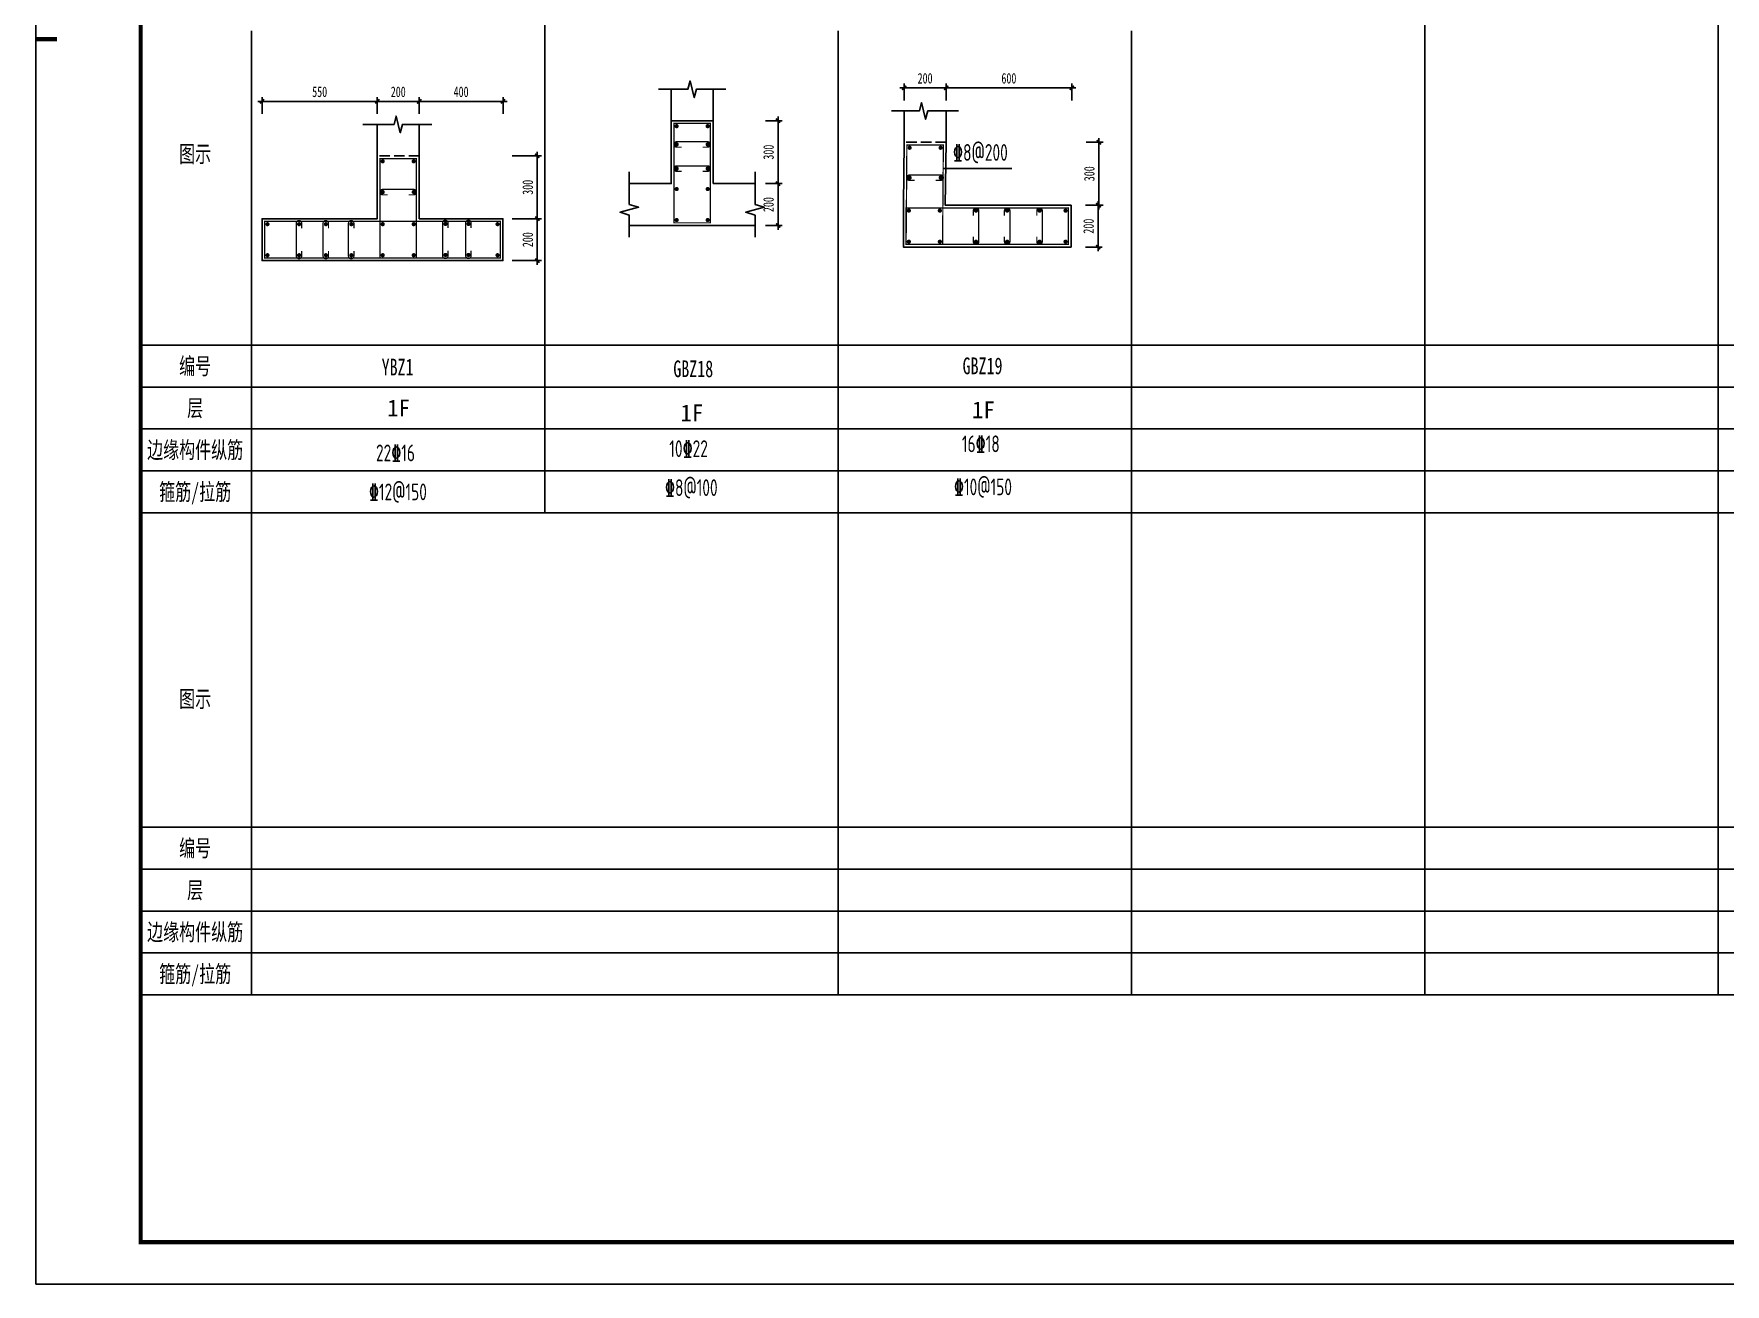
# Model space of a CAD drawing. Extents: x 1414483 to 1813521, y -2652507 to -2589797.
# Drawn here: x 1591680 to 1632044, y -2652457 to -2622632 of the extents above; entities that cross this region are included whole.
import ezdxf
from ezdxf.enums import TextEntityAlignment as Align

# ---------------------------------------------------------------- set-up
doc = ezdxf.new("R2010")
doc.units = 0
doc.header["$LTSCALE"] = 1000
doc.header["$MEASUREMENT"] = 0
doc.linetypes.add('DASH', pattern=[0.35, 0.25, -0.1])
doc.layers.get('0').update_dxf_attribs({"linetype": 'CONTINUOUS'})
doc.layers.get('Defpoints').update_dxf_attribs({"linetype": 'CONTINUOUS'})
for name, color, linetype in [('A-ANNO-TTLB', 7, 'CONTINUOUS'), ('A-WALL-CONC', 9, 'CONTINUOUS'), ('COLU_DE', 7, 'CONTINUOUS'), ('COLU_DE_DIM', 3, 'CONTINUOUS'), ('COLU_DE_REIN', 1, 'CONTINUOUS'), ('S-ANNO-TABS', 4, 'CONTINUOUS'), ('S-ANNO-TABT', 7, 'CONTINUOUS'), ('S-ANNO-THIN', 3, 'CONTINUOUS'), ('S-DETL', 4, 'CONTINUOUS'), ('S-DETL-REIN-TEXT', 1, 'CONTINUOUS')]:
    doc.layers.add(name, color=color, linetype=linetype)
doc.layers.add('S-DETL-TEXT', color=7, linetype='CONTINUOUS', lineweight=0)
doc.styles.add('-楷体_GB2312-1.0', font='')
doc.styles.add('TSSD_Rein', font='Tssdeng.shx', dxfattribs={"width": 0.7, "bigfont": 'hztxt.shx'})
doc.styles.add('楷体', font='simkai.ttf', dxfattribs={"width": 0.7})
doc.styles.get('-楷体_GB2312-1.0').set_extended_font_data('KaiTi_GB2312')
doc.dimstyles.new('TSSD_20_100', dxfattribs={"dimtxt": 250, "dimasz": 100, "dimexe": 100, "dimexo": 250, "dimgap": 100, "dimtad": 1, "dimdec": 0, "dimlfac": 0.2, "dimzin": 0, "dimdsep": 46, "dimtxsty": '楷体', "dimblk": 'ARCHTICK', "dimcen": 0, "dimdle": 100, "dimclrt": 7, "dimadec": 0, "dimazin": 0, "dimtfac": 1, "dimtdec": 0, "dimtix": 1, "dimtmove": 2, "dimatfit": 3, "dimfxl": 1, "dimtolj": 1, "dimtzin": 0, "dimarcsym": 0})

# ---------------------------------------------------------------- blocks, each defined once
blk = doc.blocks.new('_TSZ_LLH_BLK18151520')
at = {"layer": 'A-ANNO-TTLB'}
blk.add_lwpolyline([(0, 0), (0, 59400), (84100, 59400), (84100, 0)], close=True, dxfattribs=at)
at = {"layer": 'A-ANNO-TTLB', "const_width": 100}
blk.add_lwpolyline([(2500, 1000), (83100, 1000), (83100, 58400), (2500, 58400)], close=True, dxfattribs=at)
blk.add_lwpolyline([(0, 29700), (500, 29700)], dxfattribs=at)
blk = doc.blocks.new('_ArchTick')
at = {"color": 0, "linetype": 'ByBlock', "const_width": 0.4}
blk.add_lwpolyline([(-0.5, -0.5), (0.5, 0.5)], dxfattribs=at)
blk = doc.blocks.new('*D77')
at = {"layer": 'COLU_DE_DIM', "color": 0, "lineweight": -2, "transparency": 16777216}
for p, q in [((1600977, -2624243), (1599777, -2624243)), ((1599877, -2624543), (1599877, -2624143)), ((1600877, -2624543), (1600877, -2624143))]:
    blk.add_line(p, q, dxfattribs=at)
at = {"layer": 'Defpoints', "color": 0, "transparency": 16777216}
for p in [(1599877, -2624243), (1599877, -2624793), (1600877, -2624793)]:
    blk.add_point(p, dxfattribs=at)
at = {"layer": 'COLU_DE_DIM', "color": 0, "lineweight": -2, "transparency": 16777216, "xscale": 100, "yscale": 100, "zscale": 100, "rotation": 180}
blk.add_blockref('_ArchTick', (1599877, -2624243), dxfattribs=at)
at = {"layer": 'COLU_DE_DIM', "color": 0, "lineweight": -2, "transparency": 16777216, "xscale": 100, "yscale": 100, "zscale": 100}
blk.add_blockref('_ArchTick', (1600877, -2624243), dxfattribs=at)
at = {"layer": 'COLU_DE_DIM', "color": 7, "transparency": 16777216, "insert": (1600377, -2624016), "char_height": 250, "attachment_point": 5, "style": '楷体'}
blk.add_mtext('\\A1;200', dxfattribs=at)
blk = doc.blocks.new('*D78')
at = {"layer": 'COLU_DE_DIM', "color": 0, "lineweight": -2, "transparency": 16777216}
for p, q in [((1599977, -2624243), (1597027, -2624243)), ((1597127, -2624543), (1597127, -2624143)), ((1599877, -2624543), (1599877, -2624143))]:
    blk.add_line(p, q, dxfattribs=at)
at = {"layer": 'Defpoints', "color": 0, "transparency": 16777216}
for p in [(1597127, -2624243), (1597127, -2624793), (1599877, -2624793)]:
    blk.add_point(p, dxfattribs=at)
at = {"layer": 'COLU_DE_DIM', "color": 0, "lineweight": -2, "transparency": 16777216, "xscale": 100, "yscale": 100, "zscale": 100, "rotation": 180}
blk.add_blockref('_ArchTick', (1597127, -2624243), dxfattribs=at)
at = {"layer": 'COLU_DE_DIM', "color": 0, "lineweight": -2, "transparency": 16777216, "xscale": 100, "yscale": 100, "zscale": 100}
blk.add_blockref('_ArchTick', (1599877, -2624243), dxfattribs=at)
at = {"layer": 'COLU_DE_DIM', "color": 7, "transparency": 16777216, "insert": (1598502, -2624016), "char_height": 250, "attachment_point": 5, "style": '楷体'}
blk.add_mtext('\\A1;550', dxfattribs=at)
blk = doc.blocks.new('*D79')
at = {"layer": 'COLU_DE_DIM', "color": 0, "lineweight": -2, "transparency": 16777216}
for p, q in [((1603098, -2625543), (1603795, -2625543)), ((1603695, -2627143), (1603695, -2625443)), ((1603098, -2627043), (1603795, -2627043))]:
    blk.add_line(p, q, dxfattribs=at)
at = {"layer": 'Defpoints', "color": 0, "transparency": 16777216}
for p in [(1602848, -2625543), (1603695, -2625543), (1602848, -2627043)]:
    blk.add_point(p, dxfattribs=at)
at = {"layer": 'COLU_DE_DIM', "color": 0, "lineweight": -2, "transparency": 16777216, "xscale": 100, "yscale": 100, "zscale": 100}
for p, rotation in [((1603695, -2625543), 90), ((1603695, -2627043), 270)]:
    blk.add_blockref('_ArchTick', p, dxfattribs=dict(at, rotation=rotation))
at = {"layer": 'COLU_DE_DIM', "color": 7, "transparency": 16777216, "insert": (1603469, -2626293), "char_height": 250, "attachment_point": 5, "rotation": 90, "style": '楷体'}
blk.add_mtext('\\A1;300', dxfattribs=at)
blk = doc.blocks.new('*D80')
at = {"layer": 'COLU_DE_DIM', "color": 0, "lineweight": -2, "transparency": 16777216}
for p, q in [((1603098, -2627043), (1603795, -2627043)), ((1603695, -2628143), (1603695, -2626943)), ((1603098, -2628043), (1603795, -2628043))]:
    blk.add_line(p, q, dxfattribs=at)
at = {"layer": 'Defpoints', "color": 0, "transparency": 16777216}
for p in [(1602848, -2627043), (1603695, -2627043), (1602848, -2628043)]:
    blk.add_point(p, dxfattribs=at)
at = {"layer": 'COLU_DE_DIM', "color": 0, "lineweight": -2, "transparency": 16777216, "xscale": 100, "yscale": 100, "zscale": 100}
for p, rotation in [((1603695, -2627043), 90), ((1603695, -2628043), 270)]:
    blk.add_blockref('_ArchTick', p, dxfattribs=dict(at, rotation=rotation))
at = {"layer": 'COLU_DE_DIM', "color": 7, "transparency": 16777216, "insert": (1603469, -2627543), "char_height": 250, "attachment_point": 5, "rotation": 90, "style": '楷体'}
blk.add_mtext('\\A1;200', dxfattribs=at)
blk = doc.blocks.new('*D81')
at = {"layer": 'COLU_DE_DIM', "color": 0, "lineweight": -2, "transparency": 16777216}
for p, q in [((1600777, -2624243), (1602977, -2624243)), ((1600877, -2624543), (1600877, -2624143)), ((1602877, -2624543), (1602877, -2624143))]:
    blk.add_line(p, q, dxfattribs=at)
at = {"layer": 'Defpoints', "color": 0, "transparency": 16777216}
for p in [(1602877, -2624243), (1600877, -2624793), (1602877, -2624793)]:
    blk.add_point(p, dxfattribs=at)
at = {"layer": 'COLU_DE_DIM', "color": 0, "lineweight": -2, "transparency": 16777216, "xscale": 100, "yscale": 100, "zscale": 100, "rotation": 180}
blk.add_blockref('_ArchTick', (1600877, -2624243), dxfattribs=at)
at = {"layer": 'COLU_DE_DIM', "color": 0, "lineweight": -2, "transparency": 16777216, "xscale": 100, "yscale": 100, "zscale": 100}
blk.add_blockref('_ArchTick', (1602877, -2624243), dxfattribs=at)
at = {"layer": 'COLU_DE_DIM', "color": 7, "transparency": 16777216, "insert": (1601877, -2624016), "char_height": 250, "attachment_point": 5, "style": '楷体'}
blk.add_mtext('\\A1;400', dxfattribs=at)
blk = doc.blocks.new('*D108')
at = {"layer": 'COLU_DE_DIM', "color": 0, "lineweight": -2, "transparency": 16777216}
for p, q in [((1609141, -2624705), (1609541, -2624705)), ((1609441, -2626305), (1609441, -2624605)), ((1609141, -2626205), (1609541, -2626205))]:
    blk.add_line(p, q, dxfattribs=at)
at = {"layer": 'Defpoints', "color": 0, "transparency": 16777216}
for p in [(1608891, -2624705), (1609441, -2624705), (1608891, -2626205)]:
    blk.add_point(p, dxfattribs=at)
at = {"layer": 'COLU_DE_DIM', "color": 0, "lineweight": -2, "transparency": 16777216, "xscale": 100, "yscale": 100, "zscale": 100}
for p, rotation in [((1609441, -2624705), 90), ((1609441, -2626205), 270)]:
    blk.add_blockref('_ArchTick', p, dxfattribs=dict(at, rotation=rotation))
at = {"layer": 'COLU_DE_DIM', "color": 7, "transparency": 16777216, "insert": (1609215, -2625455), "char_height": 250, "attachment_point": 5, "rotation": 90, "style": '楷体'}
blk.add_mtext('\\A1;300', dxfattribs=at)
blk = doc.blocks.new('*D109')
at = {"layer": 'COLU_DE_DIM', "color": 0, "lineweight": -2, "transparency": 16777216}
for p, q in [((1609141, -2626205), (1609541, -2626205)), ((1609441, -2627305), (1609441, -2626105)), ((1609141, -2627205), (1609541, -2627205))]:
    blk.add_line(p, q, dxfattribs=at)
at = {"layer": 'Defpoints', "color": 0, "transparency": 16777216}
for p in [(1608891, -2626205), (1609441, -2626205), (1608891, -2627205)]:
    blk.add_point(p, dxfattribs=at)
at = {"layer": 'COLU_DE_DIM', "color": 0, "lineweight": -2, "transparency": 16777216, "xscale": 100, "yscale": 100, "zscale": 100}
for p, rotation in [((1609441, -2626205), 90), ((1609441, -2627205), 270)]:
    blk.add_blockref('_ArchTick', p, dxfattribs=dict(at, rotation=rotation))
at = {"layer": 'COLU_DE_DIM', "color": 7, "transparency": 16777216, "insert": (1609215, -2626705), "char_height": 250, "attachment_point": 5, "rotation": 90, "style": '楷体'}
blk.add_mtext('\\A1;200', dxfattribs=at)
blk = doc.blocks.new('*D104')
at = {"layer": 'COLU_DE_DIM', "color": 0, "lineweight": -2, "transparency": 16777216}
for p, q in [((1613550, -2623920), (1612350, -2623920)), ((1612450, -2624220), (1612450, -2623820)), ((1613450, -2624220), (1613450, -2623820))]:
    blk.add_line(p, q, dxfattribs=at)
at = {"layer": 'Defpoints', "color": 0, "transparency": 16777216}
for p in [(1612450, -2623920), (1612450, -2624470), (1613450, -2624470)]:
    blk.add_point(p, dxfattribs=at)
at = {"layer": 'COLU_DE_DIM', "color": 0, "lineweight": -2, "transparency": 16777216, "xscale": 100, "yscale": 100, "zscale": 100, "rotation": 180}
blk.add_blockref('_ArchTick', (1612450, -2623920), dxfattribs=at)
at = {"layer": 'COLU_DE_DIM', "color": 0, "lineweight": -2, "transparency": 16777216, "xscale": 100, "yscale": 100, "zscale": 100}
blk.add_blockref('_ArchTick', (1613450, -2623920), dxfattribs=at)
at = {"layer": 'COLU_DE_DIM', "color": 7, "transparency": 16777216, "insert": (1612950, -2623694), "char_height": 250, "attachment_point": 5, "style": '楷体'}
blk.add_mtext('\\A1;200', dxfattribs=at)
blk = doc.blocks.new('*D105')
at = {"layer": 'COLU_DE_DIM', "color": 0, "lineweight": -2, "transparency": 16777216}
for p, q in [((1613350, -2623920), (1616550, -2623920)), ((1613450, -2624220), (1613450, -2623820)), ((1616450, -2624220), (1616450, -2623820))]:
    blk.add_line(p, q, dxfattribs=at)
at = {"layer": 'Defpoints', "color": 0, "transparency": 16777216}
for p in [(1616450, -2623920), (1613450, -2624470), (1616450, -2624470)]:
    blk.add_point(p, dxfattribs=at)
at = {"layer": 'COLU_DE_DIM', "color": 0, "lineweight": -2, "transparency": 16777216, "xscale": 100, "yscale": 100, "zscale": 100, "rotation": 180}
blk.add_blockref('_ArchTick', (1613450, -2623920), dxfattribs=at)
at = {"layer": 'COLU_DE_DIM', "color": 0, "lineweight": -2, "transparency": 16777216, "xscale": 100, "yscale": 100, "zscale": 100}
blk.add_blockref('_ArchTick', (1616450, -2623920), dxfattribs=at)
at = {"layer": 'COLU_DE_DIM', "color": 7, "transparency": 16777216, "insert": (1614950, -2623694), "char_height": 250, "attachment_point": 5, "style": '楷体'}
blk.add_mtext('\\A1;600', dxfattribs=at)
blk = doc.blocks.new('*D106')
at = {"layer": 'COLU_DE_DIM', "color": 0, "lineweight": -2, "transparency": 16777216}
for p, q in [((1616797, -2625220), (1617197, -2625220)), ((1617097, -2626820), (1617097, -2625120)), ((1616779, -2626720), (1617197, -2626720))]:
    blk.add_line(p, q, dxfattribs=at)
at = {"layer": 'Defpoints', "color": 0, "transparency": 16777216}
for p in [(1616547, -2625220), (1617097, -2625220), (1616529, -2626720)]:
    blk.add_point(p, dxfattribs=at)
at = {"layer": 'COLU_DE_DIM', "color": 0, "lineweight": -2, "transparency": 16777216, "xscale": 100, "yscale": 100, "zscale": 100}
for p, rotation in [((1617097, -2625220), 90), ((1617097, -2626720), 270)]:
    blk.add_blockref('_ArchTick', p, dxfattribs=dict(at, rotation=rotation))
at = {"layer": 'COLU_DE_DIM', "color": 7, "transparency": 16777216, "insert": (1616870, -2625970), "char_height": 250, "attachment_point": 5, "rotation": 90, "style": '楷体'}
blk.add_mtext('\\A1;300', dxfattribs=at)
blk = doc.blocks.new('*D107')
at = {"layer": 'COLU_DE_DIM', "color": 0, "lineweight": -2, "transparency": 16777216}
for p, q in [((1616779, -2626720), (1617179, -2626720)), ((1617079, -2627820), (1617079, -2626620)), ((1616779, -2627720), (1617179, -2627720))]:
    blk.add_line(p, q, dxfattribs=at)
at = {"layer": 'Defpoints', "color": 0, "transparency": 16777216}
for p in [(1616529, -2626720), (1617079, -2626720), (1616529, -2627720)]:
    blk.add_point(p, dxfattribs=at)
at = {"layer": 'COLU_DE_DIM', "color": 0, "lineweight": -2, "transparency": 16777216, "xscale": 100, "yscale": 100, "zscale": 100}
for p, rotation in [((1617079, -2626720), 90), ((1617079, -2627720), 270)]:
    blk.add_blockref('_ArchTick', p, dxfattribs=dict(at, rotation=rotation))
at = {"layer": 'COLU_DE_DIM', "color": 7, "transparency": 16777216, "insert": (1616852, -2627220), "char_height": 250, "attachment_point": 5, "rotation": 90, "style": '楷体'}
blk.add_mtext('\\A1;200', dxfattribs=at)
blk = doc.blocks.new('an-3-1')
at = {"layer": 'COLU_DE'}
for p, q in [((1606891.2, -2624704.7), (1606891.2, -2623954.7)), ((1607891.2, -2624704.7), (1607891.2, -2623954.7)), ((1599876.6, -2625542.8), (1599876.6, -2624792.8)), ((1600876.6, -2625542.8), (1600876.6, -2624792.8)), ((1607891.2, -2624704.7), (1606891.2, -2624704.7)), ((1612450.4, -2625220.3), (1612450.4, -2624470.3)), ((1613450.4, -2625220.3), (1613450.4, -2624470.3)), ((1606891.2, -2626204.7), (1605891.2, -2626204.7)), ((1608891.2, -2626204.7), (1607891.2, -2626204.7)), ((1616432.2, -2627720), (1616432.2, -2626720)), ((1605891.2, -2627204.7), (1606891.2, -2627204.7)), ((1607891.2, -2627204.7), (1608891.2, -2627204.7))]:
    blk.add_line(p, q, dxfattribs=at)
for points in [[(1606891.2, -2624704.7), (1606891.2, -2626204.7), (1606891.2, -2626204.7)], [(1607891.2, -2626204.7), (1607891.2, -2624704.7)], [(1612450.4, -2625220.3), (1612432.2, -2626720), (1612432.2, -2626720)], [(1613432.2, -2626720), (1613450.4, -2625220.3)], [(1599876.6, -2625542.8), (1599876.6, -2627042.8), (1599876.6, -2627042.8)], [(1600876.6, -2627042.8), (1600876.6, -2625542.8)], [(1612432.2, -2626720), (1612432.2, -2626720), (1612432.2, -2626720), (1612432.2, -2627720), (1612432.2, -2627720)], [(1616432.2, -2626720), (1613432.2, -2626720), (1613432.2, -2626720)], [(1599876.6, -2627042.8), (1597126.6, -2627042.8), (1597126.6, -2628042.8), (1599876.6, -2628042.8), (1599876.6, -2628042.8)], [(1600876.6, -2628042.8), (1602876.6, -2628042.8), (1602876.6, -2627042.8), (1600876.6, -2627042.8), (1600876.6, -2627042.8)], [(1606891.2, -2627204.7), (1607891.2, -2627204.7), (1607891.2, -2627204.7), (1607891.2, -2627204.7), (1607891.2, -2627204.7)], [(1599876.6, -2628042.8), (1600876.6, -2628042.8), (1600876.6, -2628042.8), (1600876.6, -2628042.8), (1600876.6, -2628042.8)], [(1612432.2, -2627720), (1613432.2, -2627720), (1613432.2, -2627720), (1613432.2, -2627720), (1613432.2, -2627720)], [(1613432.2, -2627720), (1616432.2, -2627720)]]:
    blk.add_lwpolyline(points, dxfattribs=at)
at = {"layer": 'COLU_DE', "color": 0}
blk.add_lwpolyline([(1613376.3, -2625846.3), (1615022, -2625846.3)], dxfattribs=at)
at = {"layer": 'COLU_DE_REIN', "const_width": 30}
for points in [[(1607826.2, -2626390.2), (1607826.2, -2624861.6), (1607826.2, -2624769.7), (1606956.2, -2624769.7), (1606956.2, -2627139.7), (1607826.2, -2627139.7), (1607826.2, -2624769.7), (1607734.3, -2624769.7), (1607576.2, -2624769.7)], [(1600811.6, -2625944.5), (1600811.6, -2625699.7), (1600811.6, -2625607.8), (1599941.6, -2625607.8), (1599941.6, -2627977.8), (1600811.6, -2627977.8), (1600811.6, -2625607.8), (1600719.7, -2625607.8), (1600506.7, -2625607.8)], [(1613385.4, -2625571.5), (1613385.4, -2625377.2), (1613385.4, -2625285.3), (1612515.4, -2625285.3), (1612497.2, -2627655), (1613367.2, -2627655), (1613385.4, -2625285.3), (1613293.5, -2625285.3), (1613103.5, -2625285.3)], [(1614582.4, -2627655), (1616275.3, -2627655), (1616367.2, -2627655), (1616367.2, -2626785), (1612497.2, -2626785), (1612497.2, -2627655), (1616367.2, -2627655), (1616367.2, -2627563), (1616367.2, -2627369.5)]]:
    blk.add_lwpolyline(points, dxfattribs=at)
at = {"layer": 'COLU_DE_REIN', "const_width": 50}
for points in [[(1606996.2, -2624834.7, 1), (1607046.2, -2624834.7, 1)], [(1607736.2, -2624834.7, 1), (1607786.2, -2624834.7, 1)], [(1606996.2, -2625271.3, 1), (1607046.2, -2625271.3, 1)], [(1607736.2, -2625271.3, 1), (1607786.2, -2625271.3, 1)], [(1599981.6, -2625672.8, 1), (1600031.6, -2625672.8, 1)], [(1600721.6, -2625672.8, 1), (1600771.6, -2625672.8, 1)], [(1612555.4, -2625350.3, 1), (1612605.4, -2625350.3, 1)], [(1613295.4, -2625350.3, 1), (1613345.4, -2625350.3, 1)], [(1606996.2, -2625847.1, 1), (1607046.2, -2625847.1, 1)], [(1607736.2, -2625847.1, 1), (1607786.2, -2625847.1, 1)], [(1612555.4, -2626063.5, 1), (1612605.4, -2626063.5, 1)], [(1613295.4, -2626063.5, 1), (1613345.4, -2626063.5, 1)], [(1599981.6, -2626407.7, 1), (1600031.6, -2626407.7, 1)], [(1600721.6, -2626407.7, 1), (1600771.6, -2626407.7, 1)], [(1606996.2, -2626334.7, 1), (1607046.2, -2626334.7, 1)], [(1606996.2, -2626334.7, 1), (1607046.2, -2626334.7, 1)], [(1607736.2, -2626334.7, 1), (1607786.2, -2626334.7, 1)], [(1607736.2, -2626334.7, 1), (1607786.2, -2626334.7, 1)], [(1612537.2, -2626850, 1), (1612587.2, -2626850, 1)], [(1612537.2, -2626850, 1), (1612587.2, -2626850, 1)], [(1613277.2, -2626850, 1), (1613327.2, -2626850, 1)], [(1613277.2, -2626850, 1), (1613327.2, -2626850, 1)], [(1614140.9, -2626850, 1), (1614190.9, -2626850, 1)], [(1614883.9, -2626850, 1), (1614933.9, -2626850, 1)], [(1615655.9, -2626850, 1), (1615705.9, -2626850, 1)], [(1616277.2, -2626850, 1), (1616327.2, -2626850, 1)], [(1597231.6, -2627172.8, 1), (1597281.6, -2627172.8, 1)], [(1597986.6, -2627172.8, 1), (1598036.6, -2627172.8, 1)], [(1598626.2, -2627172.8, 1), (1598676.2, -2627172.8, 1)], [(1599232.2, -2627172.8, 1), (1599282.2, -2627172.8, 1)], [(1599981.6, -2627172.8, 1), (1600031.6, -2627172.8, 1)], [(1599981.6, -2627172.8, 1), (1600031.6, -2627172.8, 1)], [(1600721.6, -2627172.8, 1), (1600771.6, -2627172.8, 1)], [(1600721.6, -2627172.8, 1), (1600771.6, -2627172.8, 1)], [(1601478.6, -2627166.8, 1), (1601528.6, -2627166.8, 1)], [(1602029.3, -2627166.8, 1), (1602079.3, -2627166.8, 1)], [(1602771.6, -2627172.8, -1), (1602721.6, -2627172.8, -1)], [(1606996.2, -2627074.7, 1), (1607046.2, -2627074.7, 1)], [(1606996.2, -2627074.7, 1), (1607046.2, -2627074.7, 1)], [(1607736.2, -2627074.7, 1), (1607786.2, -2627074.7, 1)], [(1607736.2, -2627074.7, 1), (1607786.2, -2627074.7, 1)], [(1612537.2, -2627590, 1), (1612587.2, -2627590, 1)], [(1612537.2, -2627590, 1), (1612587.2, -2627590, 1)], [(1613277.2, -2627590, 1), (1613327.2, -2627590, 1)], [(1613277.2, -2627590, 1), (1613327.2, -2627590, 1)], [(1614140.9, -2627590, 1), (1614190.9, -2627590, 1)], [(1614883.9, -2627590, 1), (1614933.9, -2627590, 1)], [(1615655.9, -2627590, 1), (1615705.9, -2627590, 1)], [(1616277.2, -2627590, 1), (1616327.2, -2627590, 1)], [(1597231.6, -2627912.8, 1), (1597281.6, -2627912.8, 1)], [(1597986.6, -2627912.8, 1), (1598036.6, -2627912.8, 1)], [(1598626.2, -2627912.8, 1), (1598676.2, -2627912.8, 1)], [(1599232.2, -2627912.8, 1), (1599282.2, -2627912.8, 1)], [(1599981.6, -2627912.8, 1), (1600031.6, -2627912.8, 1)], [(1599981.6, -2627912.8, 1), (1600031.6, -2627912.8, 1)], [(1600721.6, -2627912.8, 1), (1600771.6, -2627912.8, 1)], [(1600721.6, -2627912.8, 1), (1600771.6, -2627912.8, 1)], [(1601478.6, -2627906.8, 1), (1601528.6, -2627906.8, 1)], [(1602029.3, -2627906.8, 1), (1602079.3, -2627906.8, 1)], [(1602771.6, -2627912.8, -1), (1602721.6, -2627912.8, -1)]]:
    blk.add_lwpolyline(points, format="xyb", close=True, dxfattribs=at)
at = {"layer": 'COLU_DE_REIN', "const_width": 30}
for points in [[(1607641.2, -2625336.3), (1607761.2, -2625336.3, 1), (1607761.2, -2625206.3), (1607021.2, -2625206.3, 1), (1607021.2, -2625336.3), (1607141.2, -2625336.3)], [(1607641.2, -2625912.1), (1607761.2, -2625912.1, 1), (1607761.2, -2625782.1), (1607021.2, -2625782.1, 1), (1607021.2, -2625912.1), (1607141.2, -2625912.1)], [(1613200.4, -2626128.5), (1613320.4, -2626128.5, 1), (1613320.4, -2625998.5), (1612580.4, -2625998.5, 1), (1612580.4, -2626128.5), (1612700.4, -2626128.5)], [(1600626.6, -2626472.7), (1600746.6, -2626472.7, 1), (1600746.6, -2626342.7), (1600006.6, -2626342.7, 1), (1600006.6, -2626472.7), (1600126.6, -2626472.7)], [(1614100.9, -2627470), (1614100.9, -2627590, 1), (1614230.9, -2627590), (1614230.9, -2626850, 1), (1614100.9, -2626850), (1614100.9, -2626970)], [(1614843.9, -2627470), (1614843.9, -2627590, 1), (1614973.9, -2627590), (1614973.9, -2626850, 1), (1614843.9, -2626850), (1614843.9, -2626970)], [(1615615.9, -2627470), (1615615.9, -2627590, 1), (1615745.9, -2627590), (1615745.9, -2626850, 1), (1615615.9, -2626850), (1615615.9, -2626970)], [(1598073, -2627270), (1598073, -2627150, 1), (1597943, -2627150), (1597943, -2627931.7, 1), (1598073, -2627931.7), (1598073, -2627811.7)], [(1598712.6, -2627270), (1598712.6, -2627150, 1), (1598582.6, -2627150), (1598582.6, -2627931.7, 1), (1598712.6, -2627931.7), (1598712.6, -2627811.7)], [(1599318.5, -2627270), (1599318.5, -2627150, 1), (1599188.5, -2627150), (1599188.5, -2627931.7, 1), (1599318.5, -2627931.7), (1599318.5, -2627811.7)], [(1601565, -2627264.1), (1601565, -2627144.1, 1), (1601435, -2627144.1), (1601435, -2627925.7, 1), (1601565, -2627925.7), (1601565, -2627805.7)], [(1602115.7, -2627264.1), (1602115.7, -2627144.1, 1), (1601985.7, -2627144.1), (1601985.7, -2627925.7, 1), (1602115.7, -2627925.7), (1602115.7, -2627805.7)]]:
    blk.add_lwpolyline(points, format="xyb", dxfattribs=at)
blk.add_lwpolyline([(1597191.6, -2627107.8), (1602811.6, -2627107.8), (1602811.6, -2627977.8), (1597191.6, -2627977.8)], close=True, dxfattribs=at)
at = {"layer": 'S-ANNO-TABS'}
blk.add_line((1603878.5, -2609557.4), (1603878.5, -2634057.4), dxfattribs=at)
blk.add_line((1603878.5, -2609557.4), (1603878.5, -2634057.4), dxfattribs=at)
at = {"layer": 'S-ANNO-THIN'}
for points in [[(1606591.2, -2623954.7), (1607291.2, -2623954.7), (1607341.2, -2623754.7), (1607441.2, -2624154.7), (1607491.2, -2623954.7), (1608191.2, -2623954.7)], [(1612150.4, -2624470.3), (1612813.7, -2624470.3), (1612863.7, -2624270.3), (1612963.7, -2624670.3), (1613013.7, -2624470.3), (1613750.4, -2624470.3)], [(1599533.7, -2624792.8), (1600276.6, -2624792.8), (1600326.6, -2624592.8), (1600426.6, -2624992.8), (1600476.6, -2624792.8), (1601176.6, -2624792.8)], [(1605891.2, -2625924.7), (1605891.2, -2626699.7), (1606111.2, -2626769.7), (1605671.2, -2626889.7), (1605891.2, -2626959.7), (1605891.2, -2627484.7)], [(1608891.2, -2625924.7), (1608891.2, -2626699.7), (1609111.2, -2626769.7), (1608671.2, -2626889.7), (1608891.2, -2626959.7), (1608891.2, -2627484.7)]]:
    blk.add_lwpolyline(points, dxfattribs=at)
at = {"layer": 'S-DETL', "linetype": 'DASH'}
for p, q in [((1613450.4, -2625220.3), (1612450.4, -2625220.3)), ((1600876.6, -2625542.8), (1599876.6, -2625542.8))]:
    blk.add_line(p, q, dxfattribs=at)
at = {"layer": 'S-ANNO-TABT', "style": '-楷体_GB2312-1.0'}
for p in [(1600384.5, -2631557.4), (1607384.5, -2631673.7), (1614341.8, -2631600.7)]:
    blk.add_text('1F', height=400, dxfattribs=at).set_placement(p, align=Align.MIDDLE_CENTER)
at = {"layer": 'S-DETL-REIN-TEXT', "style": 'TSSD_Rein', "width": 0.7}
for s, p in [('%%1328@200', (1613616.8, -2625781.6)), ('22%%13216', (1599845.5, -2632949.4)), ('10%%13222', (1606845.5, -2632847.8)), ('16%%13218', (1613829, -2632732.6)), ('%%13212@150', (1599676.7, -2633879.2)), ('%%1328@100', (1606741, -2633777.5)), ('%%13210@150', (1613638.9, -2633759.3))]:
    blk.add_text(s, height=400, dxfattribs=at).set_placement(p, align=Align.BOTTOM_LEFT)
at = {"layer": 'S-DETL-TEXT', "color": 2, "style": '楷体', "width": 0.7}
for s, p in [('YBZ1', (1600361.3, -2630581.2)), ('GBZ18', (1607417.3, -2630622)), ('GBZ19', (1614321.4, -2630552.1))]:
    blk.add_text(s, height=400, dxfattribs=at).set_placement(p, align=Align.MIDDLE_CENTER)
at = {"layer": 'COLU_DE_DIM'}
for base, p1, p2, angle, picture, middle in [((1612450.4, -2623920.3), (1613450.4, -2624470.3), (1612450.4, -2624470.3), 180, '*D104', (1612950.4, -2623693.9)), ((1597126.6, -2624242.8), (1599876.6, -2624792.8), (1597126.6, -2624792.8), 180, '*D78', (1598501.6, -2624016.4)), ((1599876.6, -2624242.8), (1600876.6, -2624792.8), (1599876.6, -2624792.8), 180, '*D77', (1600376.6, -2624016.4)), ((1609441.2, -2624704.7), (1608891.2, -2626204.7), (1608891.2, -2624704.7), 90, '*D108', (1609214.8, -2625454.7)), ((1617096.9, -2625220.3), (1616528.7, -2626720), (1616546.9, -2625220.3), 90, '*D106', (1616870.4, -2625970.1)), ((1603695.3, -2625542.8), (1602848.4, -2627042.8), (1602848.4, -2625542.8), 90, '*D79', (1603468.9, -2626292.8)), ((1609441.2, -2626204.7), (1608891.2, -2627204.7), (1608891.2, -2626204.7), 90, '*D109', (1609214.8, -2626704.7)), ((1617078.7, -2626720), (1616528.7, -2627720), (1616528.7, -2626720), 90, '*D107', (1616852.3, -2627220)), ((1603695.3, -2627042.8), (1602848.4, -2628042.8), (1602848.4, -2627042.8), 90, '*D80', (1603468.9, -2627542.8))]:
    dim = blk.add_linear_dim(base=base, p1=p1, p2=p2, angle=angle, dimstyle='TSSD_20_100', dxfattribs=at)
    dim.commit()
    dim.dimension.update_dxf_attribs({"geometry": picture, "text_midpoint": middle})
for base, p1, p2, picture, middle in [((1616450.4, -2623920.3), (1613450.4, -2624470.3), (1616450.4, -2624470.3), '*D105', (1614950.4, -2623693.9)), ((1602876.6, -2624242.8), (1600876.6, -2624792.8), (1602876.6, -2624792.8), '*D81', (1601876.6, -2624016.4))]:
    dim = blk.add_linear_dim(base=base, p1=p1, p2=p2, dimstyle='TSSD_20_100', dxfattribs=at)
    dim.commit()
    dim.dimension.update_dxf_attribs({"geometry": picture, "text_midpoint": middle})

msp = doc.modelspace()

# ---------------------------------------------------------------- linework, layer by layer
at = {"layer": 'S-ANNO-TABS'}
for p, q in [((1624878.5, -2609557.4), (1624878.5, -2645557.4)), ((1631878.5, -2621557.4), (1631878.5, -2645557.4)), ((1594230.2, -2622557.4), (1594230.2, -2647057.4)), ((1596878.5, -2622557.4), (1596878.5, -2645557.4)), ((1610878.5, -2622557.4), (1610878.5, -2645557.4)), ((1617878.5, -2622557.4), (1617878.5, -2645557.4)), ((1594230.2, -2630057.4), (1666878.5, -2630057.4)), ((1594230.2, -2631057.4), (1666878.5, -2631057.4)), ((1594230.2, -2632057.4), (1666878.5, -2632057.4)), ((1594230.2, -2633057.4), (1666878.5, -2633057.4)), ((1594230.2, -2634057.4), (1666878.5, -2634057.4)), ((1594230.2, -2641557.4), (1666878.5, -2641557.4)), ((1594230.2, -2642557.4), (1666878.5, -2642557.4)), ((1594230.2, -2643557.4), (1666878.5, -2643557.4)), ((1594230.2, -2644557.4), (1666878.5, -2644557.4)), ((1594230.2, -2645557.4), (1666878.5, -2645557.4))]:
    msp.add_line(p, q, dxfattribs=at)

# ---------------------------------------------------------------- block references
at = {"layer": 'A-WALL-CONC'}
msp.add_blockref('_TSZ_LLH_BLK18151520', (1591730.2, -2652457.4), dxfattribs=at)
at = {"layer": 'COLU_DE', "color": 0}
msp.add_blockref('an-3-1', (0, 0), dxfattribs=at)

# ---------------------------------------------------------------- texts
at = {"layer": 'S-DETL-TEXT', "style": '楷体', "width": 0.7}
for s, p in [('图示', (1595530, -2625497.9)), ('编号', (1595530, -2630557.4)), ('层', (1595530, -2631557.4)), ('边缘构件纵筋', (1595530, -2632557.4)), ('箍筋/拉筋', (1595530, -2633557.4)), ('图示', (1595530, -2638497.9)), ('编号', (1595530, -2642057.4)), ('层', (1595530, -2643057.4)), ('边缘构件纵筋', (1595530, -2644057.4)), ('箍筋/拉筋', (1595530, -2645057.4))]:
    msp.add_text(s, height=400, dxfattribs=at).set_placement(p, align=Align.MIDDLE_CENTER)

doc.saveas('drawing.dxf')
